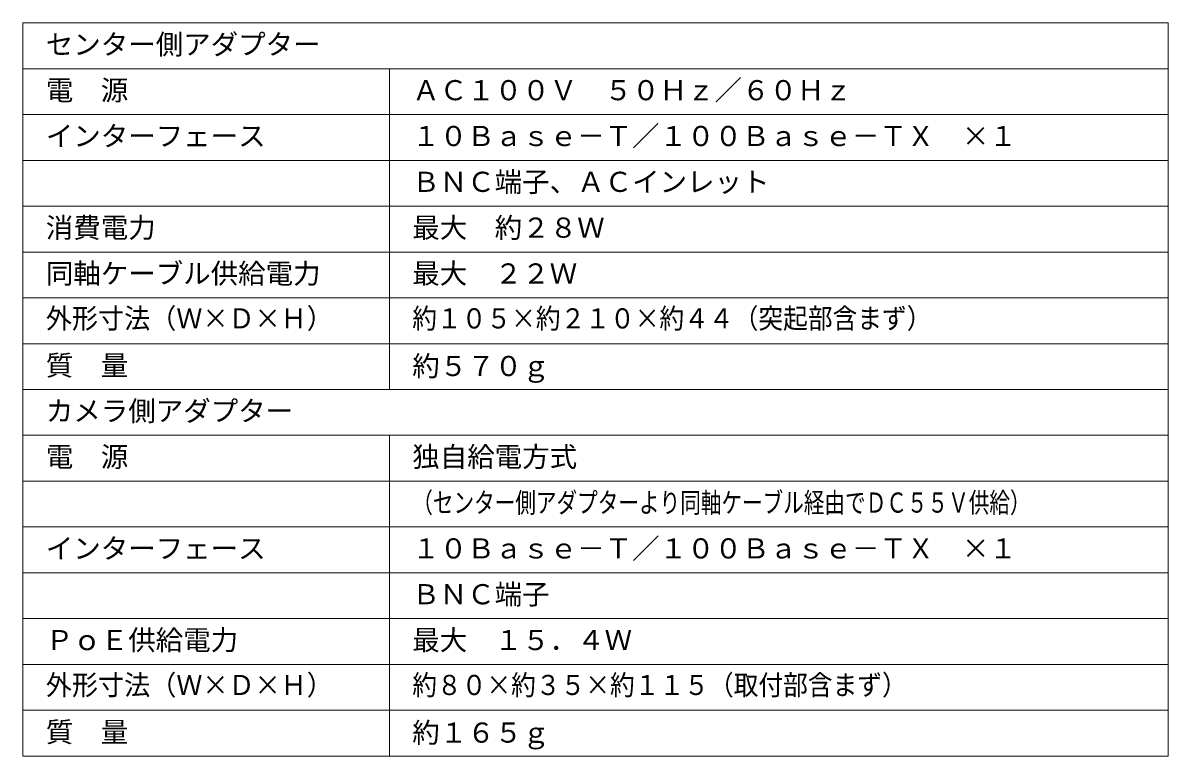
# Model space of a CAD drawing. Units: millimetres, scale not verified. Extents: x -63 to 62, y -116 to 117.
# Drawn here: x -62.5 to 62.5, y -116.5 to -36.5 of the extents above; entities that cross this region are included whole.
import ezdxf
from ezdxf.enums import TextEntityAlignment as Align

# ---------------------------------------------------------------- set-up
doc = ezdxf.new("R2010")
doc.units = ezdxf.units.MM
doc.header["$LTSCALE"] = 0.125
doc.layers.add('0-2_WAKU', color=1, linetype='Continuous', lineweight=18)
doc.layers.add('0-3_MOJI1', color=7, linetype='Continuous')
doc.styles.add('ＭＳ ゴシック', font='')
doc.styles.get('ＭＳ ゴシック').set_extended_font_data('MS Gothic')

msp = doc.modelspace()

# ---------------------------------------------------------------- linework, layer by layer
at = {"layer": '0-2_WAKU', "color": 4}
for p, q in [((-62.5073, -36.4614), (62.4927, -36.4614)), ((-62.5073, -36.4614), (-62.5073, -116.4614)), ((62.4927, -36.4614), (62.4927, -116.4614)), ((-22.5073, -41.4614), (-22.5073, -76.4614)), ((-22.5073, -81.4614), (-22.5073, -116.4614)), ((62.4927, -116.4614), (-62.5073, -116.4614))]:
    msp.add_line(p, q, dxfattribs=at)
at = {"layer": '0-2_WAKU'}
for p, q in [((-62.5073, -41.4614), (62.4927, -41.4614)), ((-62.5073, -46.4614), (62.4927, -46.4614)), ((-62.5073, -51.4614), (62.4927, -51.4614)), ((-62.5073, -56.4614), (62.4927, -56.4614)), ((-62.5073, -61.4614), (62.4927, -61.4614)), ((-62.5073, -66.4614), (62.4927, -66.4614)), ((62.4927, -71.4614), (-62.5073, -71.4614)), ((62.4927, -76.4614), (-62.5073, -76.4614)), ((62.4927, -81.4614), (-62.5073, -81.4614)), ((62.4927, -86.4614), (-62.5073, -86.4614)), ((62.4927, -91.4614), (-62.5073, -91.4614)), ((62.4927, -96.4614), (-62.5073, -96.4614)), ((62.4927, -101.4614), (-62.5073, -101.4614)), ((62.4927, -106.4614), (-62.5073, -106.4614)), ((62.4927, -111.4614), (-62.5073, -111.4614))]:
    msp.add_line(p, q, dxfattribs=at)

# ---------------------------------------------------------------- texts
at = {"layer": '0-3_MOJI1', "style": 'ＭＳ ゴシック'}
for s, p in [('センター側アダプター', (-60.0073, -40.5614)), ('電\u3000源', (-60.0073, -45.5614)), ('ＡＣ１００Ｖ\u3000５０Ｈｚ／６０Ｈｚ', (-20.0073, -45.5614)), ('インターフェース', (-60.0073, -50.5614)), ('１０Ｂａｓｅ－Ｔ／１００Ｂａｓｅ－ＴＸ\u3000×１', (-20.0073, -50.5614)), ('ＢＮＣ端子、ＡＣインレット', (-20.0073, -55.5614)), ('消費電力', (-60.0073, -60.5614)), ('最大\u3000約２８Ｗ', (-20.0073, -60.5614)), ('同軸ケーブル供給電力', (-60.0073, -65.5614)), ('最大\u3000２２Ｗ', (-20.0073, -65.5614)), ('質\u3000量', (-60.0073, -75.5923)), ('約５７０ｇ', (-20.0073, -75.6564)), ('カメラ側アダプター', (-60.0073, -80.5614)), ('電\u3000源', (-60.0073, -85.5614)), ('独自給電方式', (-20.0073, -85.5614)), ('インターフェース', (-60.0073, -95.5614)), ('１０Ｂａｓｅ－Ｔ／１００Ｂａｓｅ－ＴＸ\u3000×１', (-20.0073, -95.5614)), ('ＢＮＣ端子', (-20.0073, -100.5614)), ('ＰｏＥ供給電力', (-60.0073, -105.5614)), ('最大\u3000１５．４Ｗ', (-20.0073, -105.5614)), ('質\u3000量', (-60.0073, -115.5923)), ('約１６５ｇ', (-20.0073, -115.6564))]:
    msp.add_text(s, height=2.199, dxfattribs=at).set_placement(p, align=Align.BOTTOM_LEFT)
for s, width, p in [('外形寸法（Ｗ×Ｄ×Ｈ）', 0.95, (-60.0073, -70.4614)), ('約１０５×約２１０×約４４（突起部含まず）', 0.9, (-20.0073, -70.4614)), ('（センター側アダプターより同軸ケーブル経由でＤＣ５５Ｖ供給）', 0.75, (-20.0073, -90.5614)), ('外形寸法（Ｗ×Ｄ×Ｈ）', 0.95, (-60.0073, -110.4614)), ('約８０×約３５×約１１５（取付部含まず）', 0.9, (-20.0073, -110.4614))]:
    msp.add_text(s, height=2.199, dxfattribs=dict(at, width=width)).set_placement(p, align=Align.BOTTOM_LEFT)

doc.saveas('drawing.dxf')
